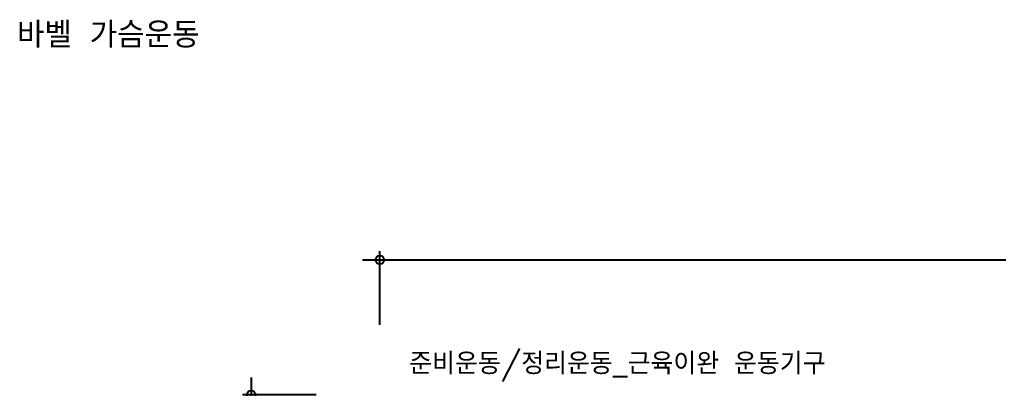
# Model space of a CAD drawing. Extents: x 0 to 37052, y -446 to 27700.
# Drawn here: x 15916 to 21571, y 10440 to 12573 of the extents above; entities that cross this region are included whole.
import ezdxf

# ---------------------------------------------------------------- set-up
doc = ezdxf.new("R2010")
doc.units = 0
doc.header["$LTSCALE"] = 20
doc.header["$MEASUREMENT"] = 0
doc.layers.get('0').update_dxf_attribs({"linetype": 'CONTINUOUS'})
doc.layers.get('DEFPOINTS').update_dxf_attribs({"linetype": 'CONTINUOUS'})
doc.layers.add('3TEXT', color=3, linetype='CONTINUOUS')
doc.layers.add('4ele', color=4, linetype='CONTINUOUS')
doc.styles.add('K_GEN', font='romans.shx', dxfattribs={"bigfont": 'whgtxt.shx'})
doc.dimstyles.new('STANDARD_WS', dxfattribs={"dimtxt": 2.5, "dimasz": 2.5, "dimexe": 1.25, "dimexo": 0.625, "dimtad": 1, "dimdec": 4, "dimdsep": 46, "dimtxsty": 'Standard', "dimcen": 2.5, "dimadec": 0, "dimazin": 0, "dimtfac": 1, "dimtdec": 4, "dimtmove": 0, "dimatfit": 3, "dimfxl": 0, "dimtolj": 1, "dimtzin": 0, "dimarcsym": 0})

# ---------------------------------------------------------------- blocks, each defined once
blk = doc.blocks.new('_CIDOTB')
at = {"color": 0, "linetype": 'ByBlock'}
blk.add_line((2, 0), (-1, 0), dxfattribs=at)
blk.add_circle((0, 0), 0.5, dxfattribs=at)
blk = doc.blocks.new('*D3')
at = {"layer": '4ele', "lineweight": -2}
for p, q in [((17629.2, 10403.6), (17203.3, 10403.6)), ((17253.3, 1453.6), (17253.3, 10353.6)), ((17494.7, 1403.6), (17203.3, 1403.6))]:
    blk.add_line(p, q, dxfattribs=at)
at = {"layer": 'DEFPOINTS', "color": 0}
for p in [(17253.3, 10403.6), (17679.2, 10403.6), (17544.7, 1403.6)]:
    blk.add_point(p, dxfattribs=at)
at = {"layer": '4ele', "lineweight": -2, "xscale": 50, "yscale": 50, "zscale": 50}
for p, rotation in [((17253.3, 10403.6), 90), ((17253.3, 1403.6), 270)]:
    blk.add_blockref('_CIDOTB', p, dxfattribs=dict(at, rotation=rotation))
at = {"layer": '4ele', "insert": (17128.9, 5903.6), "char_height": 125, "attachment_point": 5, "rotation": 90, "style": 'K_GEN'}
blk.add_mtext('\\A1;9,000', dxfattribs=at)
blk = doc.blocks.new('DIMDOT')
blk.add_line((-2, 0), (2, 0))
blk.add_circle((0, 0), 0.5)
blk = doc.blocks.new('*D4')
at = {"layer": '4ele', "lineweight": -2}
for p, q in [((17997.5, 10808.4), (17997.5, 11234.4)), ((34997.5, 10808.4), (34997.5, 11234.4)), ((18047.5, 11184.4), (34947.5, 11184.4))]:
    blk.add_line(p, q, dxfattribs=at)
at = {"layer": 'DEFPOINTS', "color": 0}
for p in [(34997.5, 11184.4), (17997.5, 10758.4), (34997.5, 10758.4)]:
    blk.add_point(p, dxfattribs=at)
at = {"layer": '4ele', "lineweight": -2, "xscale": 50, "yscale": 50, "zscale": 50, "rotation": 180}
blk.add_blockref('_CIDOTB', (17997.5, 11184.4), dxfattribs=at)
at = {"layer": '4ele', "lineweight": -2, "xscale": 50, "yscale": 50, "zscale": 50}
blk.add_blockref('_CIDOTB', (34997.5, 11184.4), dxfattribs=at)
at = {"layer": '4ele', "insert": (26497.5, 11308.8), "char_height": 125, "attachment_point": 5, "style": 'K_GEN'}
blk.add_mtext('\\A1;17,000', dxfattribs=at)

msp = doc.modelspace()

# ---------------------------------------------------------------- texts
at = {"layer": '3TEXT', "color": 3, "linetype": 'Continuous', "style": 'K_GEN'}
for s, height, p in [('바벨 가슴운동', 150, (15900.95, 12409.46)), ('준비운동/정리운동_근육이완 운동기구', 125, (18167.03, 10521.96))]:
    msp.add_text(s, height=height, dxfattribs=at).set_placement(p)

# ---------------------------------------------------------------- dimensions: what is measured, and where the dimension line sits
at = {"layer": '4ele'}
for base, p1, p2, angle, picture, middle in [((34997.51, 11184.35), (17997.51, 10758.43), (34997.51, 10758.43), 360, '*D4', (26497.51, 11308.76)), ((17253.31, 10403.6), (17544.68, 1403.6), (17679.23, 10403.6), 90, '*D3', (17128.91, 5903.6))]:
    dim = msp.add_linear_dim(base=base, p1=p1, p2=p2, angle=angle, dimstyle='STANDARD_WS', override={"dimscale": 50, "dimasz": 1, "dimexe": 1, "dimexo": 1, "dimgap": 1, "dimdec": 1, "dimlunit": 6, "dimtxsty": 'K_GEN', "dimblk": 'DIMDOT', "dimblk1": '_CIDOTB', "dimblk2": '_CIDOTB', "dimsah": 1, "dimcen": 1, "dimdle": 1.5, "dimclrd": 256, "dimclre": 256, "dimclrt": 256, "dimtix": 1, "dimtmove": 2, "dimtvp": 1}, dxfattribs=at)
    dim.commit()
    dim.dimension.update_dxf_attribs({"geometry": picture, "text_midpoint": middle})

doc.saveas('drawing.dxf')
